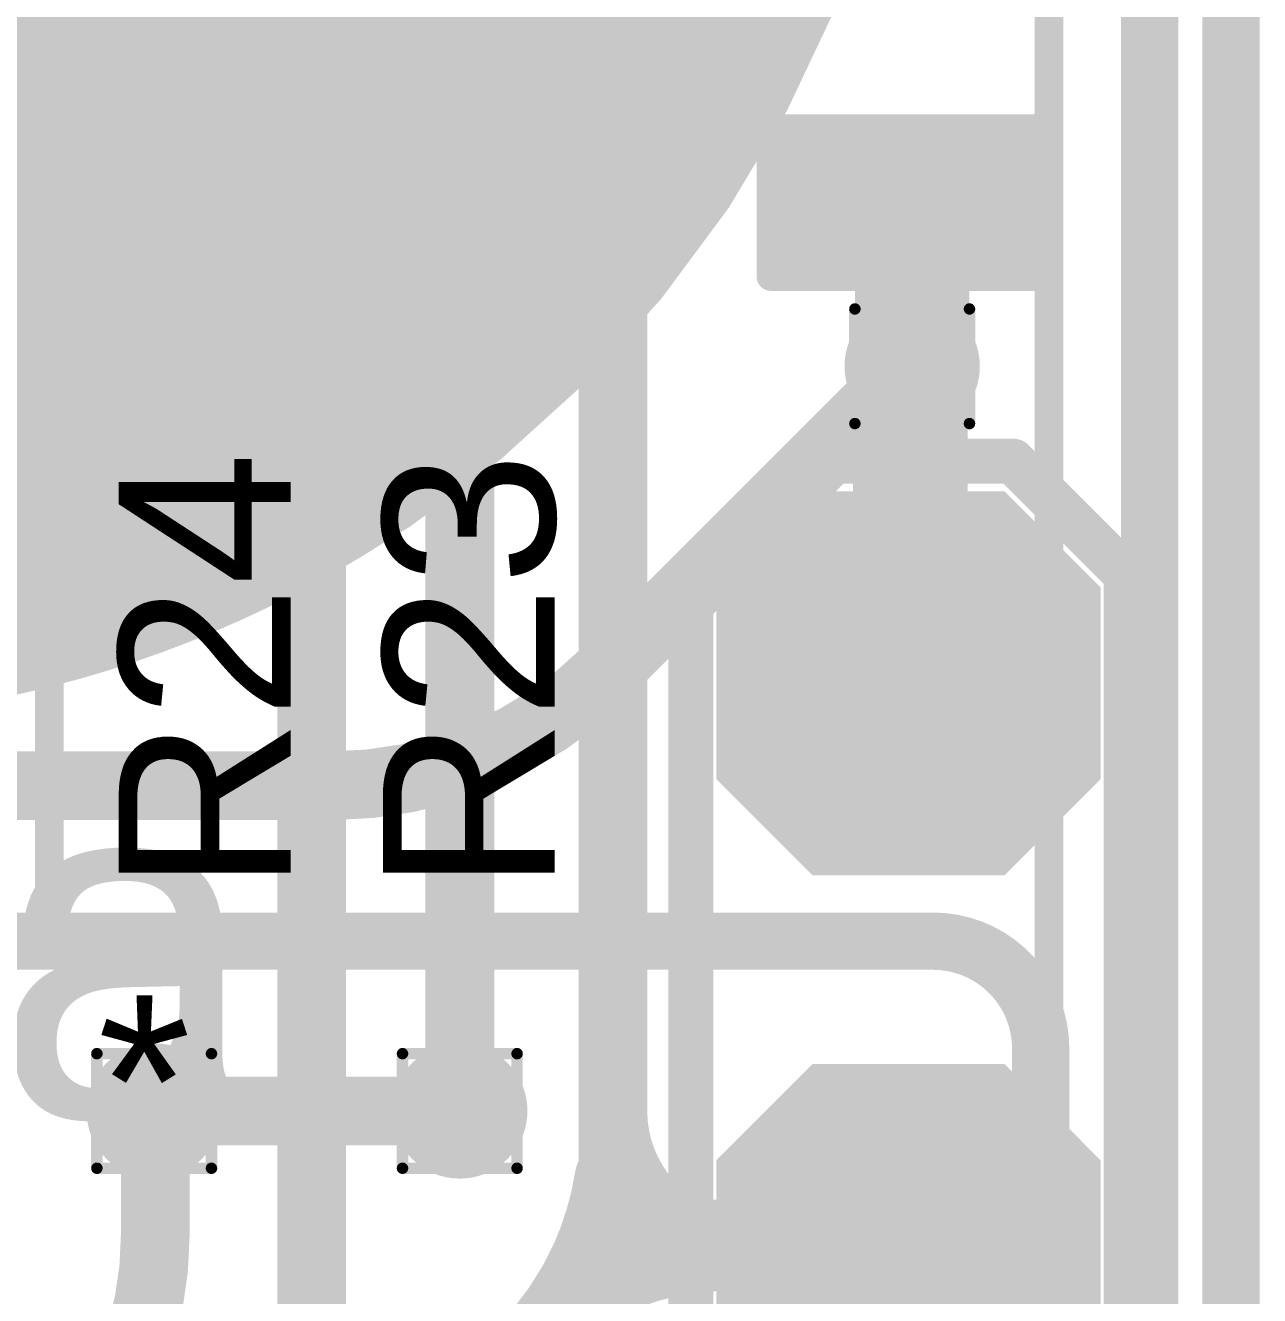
# Model space of a CAD drawing. Header units: inches. Extents: x -17 to 443, y -40 to 218.
# Drawn here: x 97.59 to 103.07, y 15.91 to 21.54 of the extents above; entities that cross this region are included whole.
import ezdxf

# ---------------------------------------------------------------- set-up
doc = ezdxf.new("R2010")
doc.units = ezdxf.units.IN
for name, color, linetype in [('Board Outline', 216, 'Continuous'), ('Bottom Layer', 5, 'Continuous'), ('Bottom Overlay', 54, 'Continuous'), ('Bottom Paste', 16, 'Continuous'), ('Bottom Solder', 6, 'Continuous'), ('Drill Drawing', 1, 'Continuous'), ('Fabrication', 76, 'Continuous'), ('Top Layer', 1, 'Continuous'), ('Top Overlay', 2, 'Continuous'), ('Top Paste', 8, 'Continuous'), ('Top Solder', 216, 'Continuous'), ('Via Holes', 16, 'Continuous')]:
    doc.layers.add(name, color=color, linetype=linetype)
doc.styles.add('Arial', font='', dxfattribs={"height": 0.2})
doc.styles.add('Arial Black_Bold', font='', dxfattribs={"height": 0.2})
doc.styles.get('Arial').set_extended_font_data('Arial')
doc.styles.get('Arial Black_Bold').set_extended_font_data('Arial Black', bold=True)

# ---------------------------------------------------------------- blocks, each defined once
blk = doc.blocks.new('LED_0603_199')
at = {"layer": 'Top Layer'}
for points in [[(-1, 0.5), (-0.5, 0.5), (-0.5, -0.5), (-1, -0.5)], [(0.5, 0.5), (1, 0.5), (1, -0.5), (0.5, -0.5)]]:
    blk.add_hatch(color=1, dxfattribs=at).paths.add_polyline_path(points)
at = {"layer": 'Top Overlay'}
blk.add_hatch(color=2, dxfattribs=at).paths.add_polyline_path([(1.1176, -0.6604), (1.7526, -0.6604), (1.7526, 0.6604), (1.1176, 0.6604)])
at = {"layer": 'Top Paste'}
for points in [[(-1, 0.5), (-0.5, 0.5), (-0.5, -0.5), (-1, -0.5)], [(0.5, 0.5), (1, 0.5), (1, -0.5), (0.5, -0.5)]]:
    blk.add_hatch(color=8, dxfattribs=at).paths.add_polyline_path(points)
at = {"layer": 'Top Solder'}
for points in [[(-1.1016, 0.6016), (-0.3984, 0.6016), (-0.3984, -0.6016), (-1.1016, -0.6016)], [(0.3984, 0.6016), (1.1016, 0.6016), (1.1016, -0.6016), (0.3984, -0.6016)]]:
    blk.add_hatch(color=216, dxfattribs=at).paths.add_polyline_path(points)
at = {"layer": 'Top Overlay'}
for points in [[(-1.1176, 0.6096, 0.127, 0.127, 0), (-1.1176, -0.6096, 0.127, 0.127, 0)], [(-1.1176, 0.6096, 0.127, 0.127, 0), (-0.4318, 0.6096, 0.127, 0.127, 0)], [(0.4318, 0.6096, 0.127, 0.127, 0), (1.1176, 0.6096, 0.127, 0.127, 0)], [(1.1176, 0.6096, 0.127, 0.127, 0), (1.1176, -0.6096, 0.127, 0.127, 0)], [(-1.1176, -0.6096, 0.127, 0.127, 0), (-0.4318, -0.6096, 0.127, 0.127, 0)], [(0.4318, -0.6096, 0.127, 0.127, 0), (1.1176, -0.6096, 0.127, 0.127, 0)]]:
    blk.add_lwpolyline(points, format="xyseb", dxfattribs=at)
for points in [[(-1.1494, 0.6096, 0.0635, 0.0635, 1), (-1.0858, 0.6096, 0.0635, 0.0635, 1)], [(-1.1494, 0.6096, 0.0635, 0.0635, 1), (-1.0858, 0.6096, 0.0635, 0.0635, 1)], [(-0.4636, 0.6096, 0.0635, 0.0635, 1), (-0.4001, 0.6096, 0.0635, 0.0635, 1)], [(0.4001, 0.6096, 0.0635, 0.0635, 1), (0.4636, 0.6096, 0.0635, 0.0635, 1)], [(1.0859, 0.6096, 0.0635, 0.0635, 1), (1.1494, 0.6096, 0.0635, 0.0635, 1)], [(1.0859, 0.6096, 0.0635, 0.0635, 1), (1.1494, 0.6096, 0.0635, 0.0635, 1)], [(-1.1494, -0.6096, 0.0635, 0.0635, 1), (-1.0858, -0.6096, 0.0635, 0.0635, 1)], [(-1.1494, -0.6096, 0.0635, 0.0635, 1), (-1.0858, -0.6096, 0.0635, 0.0635, 1)], [(-0.4636, -0.6096, 0.0635, 0.0635, 1), (-0.4001, -0.6096, 0.0635, 0.0635, 1)], [(0.4001, -0.6096, 0.0635, 0.0635, 1), (0.4636, -0.6096, 0.0635, 0.0635, 1)], [(1.0859, -0.6096, 0.0635, 0.0635, 1), (1.1494, -0.6096, 0.0635, 0.0635, 1)], [(1.0859, -0.6096, 0.0635, 0.0635, 1), (1.1494, -0.6096, 0.0635, 0.0635, 1)]]:
    blk.add_lwpolyline(points, format="xyseb", close=True, dxfattribs=at)
blk = doc.blocks.new('EMG_ELECTRODE_4_____B_211')
at = {"layer": 'Bottom Layer'}
h = blk.add_hatch(color=5, dxfattribs=at)
edge = h.paths.add_edge_path()
edge.add_arc((-0.0001, 19.9744), 5, 0, 360)
at = {"layer": 'Bottom Paste'}
h = blk.add_hatch(color=16, dxfattribs=at)
edge = h.paths.add_edge_path()
edge.add_arc((-0.0001, 19.9744), 5, 0, 360)
at = {"layer": 'Bottom Solder'}
h = blk.add_hatch(color=6, dxfattribs=at)
edge = h.paths.add_edge_path()
edge.add_arc((-0.0001, 19.9744), 5.1016, 0, 360)
at = {"layer": 'Bottom Overlay'}
blk.add_lwpolyline([(5.6832, -21.0042, 0.127, 0.127, 0), (5.6832, 20.9529, 0.127, 0.127, 0)], format="xyseb", dxfattribs=at)
blk = doc.blocks.new('4_P___SMD_W____CON__212')
at = {"layer": 'Top Layer'}
for points in [[(0.375, 0.75), (-0.375, 0.75), (-0.75, 0.375), (-0.75, -0.375), (-0.375, -0.75), (0.375, -0.75), (0.75, -0.375), (0.75, 0.375)], [(2.915, 0.75), (2.165, 0.75), (1.79, 0.375), (1.79, -0.375), (2.165, -0.75), (2.915, -0.75), (3.29, -0.375), (3.29, 0.375)]]:
    blk.add_hatch(color=1, dxfattribs=at).paths.add_polyline_path(points)
at = {"layer": 'Top Paste'}
for points in [[(0.375, 0.75), (-0.375, 0.75), (-0.75, 0.375), (-0.75, -0.375), (-0.375, -0.75), (0.375, -0.75), (0.75, -0.375), (0.75, 0.375)], [(2.915, 0.75), (2.165, 0.75), (1.79, 0.375), (1.79, -0.375), (2.165, -0.75), (2.915, -0.75), (3.29, -0.375), (3.29, 0.375)]]:
    blk.add_hatch(color=8, dxfattribs=at).paths.add_polyline_path(points)
at = {"layer": 'Top Solder'}
for points in [[(0.4258, 0.8516), (-0.4258, 0.8516), (-0.8516, 0.4258), (-0.8516, -0.4258), (-0.4258, -0.8516), (0.4258, -0.8516), (0.8516, -0.4258), (0.8516, 0.4258)], [(2.9658, 0.8516), (2.1142, 0.8516), (1.6884, 0.4258), (1.6884, -0.4258), (2.1142, -0.8516), (2.9658, -0.8516), (3.3916, -0.4258), (3.3916, 0.4258)]]:
    blk.add_hatch(color=216, dxfattribs=at).paths.add_polyline_path(points)
at = {"layer": 'Top Overlay'}
for points in [[(-0.9846, 0.4632, 0.2, 0.2, 0), (-0.4826, 0.9652, 0.2, 0.2, 0)], [(-0.3797, 0.9652, 0.2, 0.2, 0), (-0.4826, 0.9652, 0.2, 0.2, 0)], [(-0.3797, 0.9652, 0.2, 0.2, 0), (8.102, 0.9652, 0.2, 0.2, 0)], [(-0.9846, -0.4716, 0.2, 0.2, 0), (-0.9846, 0.4632, 0.2, 0.2, 0)], [(-0.491, -0.9652, 0.2, 0.2, 0), (-0.9846, -0.4716, 0.2, 0.2, 0)], [(8.1165, -0.9652, 0.2, 0.2, 0), (-0.491, -0.9652, 0.2, 0.2, 0)]]:
    blk.add_lwpolyline(points, format="xyseb", dxfattribs=at)
for points in [[(-0.5326, 0.9652, 0.1, 0.1, 1), (-0.4326, 0.9652, 0.1, 0.1, 1)], [(-0.5326, 0.9652, 0.1, 0.1, 1), (-0.4326, 0.9652, 0.1, 0.1, 1)], [(-0.4297, 0.9652, 0.1, 0.1, 1), (-0.3297, 0.9652, 0.1, 0.1, 1)], [(-0.4297, 0.9652, 0.1, 0.1, 1), (-0.3297, 0.9652, 0.1, 0.1, 1)], [(-1.0346, 0.4632, 0.1, 0.1, 1), (-0.9346, 0.4632, 0.1, 0.1, 1)], [(-1.0346, 0.4632, 0.1, 0.1, 1), (-0.9346, 0.4632, 0.1, 0.1, 1)], [(-1.0346, -0.4716, 0.1, 0.1, 1), (-0.9346, -0.4716, 0.1, 0.1, 1)], [(-1.0346, -0.4716, 0.1, 0.1, 1), (-0.9346, -0.4716, 0.1, 0.1, 1)], [(-0.541, -0.9652, 0.1, 0.1, 1), (-0.441, -0.9652, 0.1, 0.1, 1)], [(-0.541, -0.9652, 0.1, 0.1, 1), (-0.441, -0.9652, 0.1, 0.1, 1)]]:
    blk.add_lwpolyline(points, format="xyseb", close=True, dxfattribs=at)

msp = doc.modelspace()

# ---------------------------------------------------------------- hatches: boundary and pattern name
at = {"layer": 'Bottom Layer'}
h = msp.add_hatch(color=5, dxfattribs=at)
edge = h.paths.add_edge_path()
edge.add_arc((101.5261, 20.0251), 0.3, 0, 360)
h = msp.add_hatch(color=5, dxfattribs=at)
edge = h.paths.add_edge_path()
edge.add_arc((98.1654, 16.7237), 0.3, 0, 360)
h = msp.add_hatch(color=5, dxfattribs=at)
edge = h.paths.add_edge_path()
edge.add_arc((99.5204, 16.7237), 0.3, 0, 360)
at = {"layer": 'Top Layer'}
h = msp.add_hatch(color=1, dxfattribs=at)
edge = h.paths.add_edge_path()
edge.add_arc((101.5261, 20.0251), 0.3, 0, 360)
h = msp.add_hatch(color=1, dxfattribs=at)
edge = h.paths.add_edge_path()
edge.add_arc((98.1654, 16.7237), 0.3, 0, 360)
h = msp.add_hatch(color=1, dxfattribs=at)
edge = h.paths.add_edge_path()
edge.add_arc((99.5204, 16.7237), 0.3, 0, 360)
at = {"layer": 'Via Holes'}
h = msp.add_hatch(color=7, dxfattribs=at)
edge = h.paths.add_edge_path()
edge.add_arc((101.5261, 20.0251), 0.15, 0, 360)
h = msp.add_hatch(color=7, dxfattribs=at)
edge = h.paths.add_edge_path()
edge.add_arc((98.1654, 16.7237), 0.15, 0, 360)
h = msp.add_hatch(color=7, dxfattribs=at)
edge = h.paths.add_edge_path()
edge.add_arc((99.5204, 16.7237), 0.15, 0, 360)

# ---------------------------------------------------------------- linework, layer by layer
at = {"layer": 'Board Outline'}
msp.add_lwpolyline([(102.9394, 24.5041, 0.127, 0.127, 0), (102.9394, -17.3773, 0.127, 0.127, 0)], format="xyseb", dxfattribs=at)
at = {"layer": 'Bottom Layer'}
for points in [[(102.5787, 10.2695, 0.254, 0.254, 0), (102.5787, 23.137, 0.254, 0.254, 0)], [(100.1737, 18.6727, 0.3048, 0.3048, 0), (101.5261, 20.0251, 0.3048, 0.3048, 0)], [(100.1737, 18.6727, 0.3048, 0.3048, -0.198867), (98.9529, 18.1658, 0.3048, 0.3048, 0)], [(97.2042, 18.1658, 0.3048, 0.3048, 0), (97.839, 18.1658, 0.3048, 0.3048, 0)], [(97.839, 18.1658, 0.3048, 0.3048, 0), (98.9511, 18.1658, 0.3048, 0.3048, 0)], [(98.9511, 18.1658, 0.3048, 0.3048, 0), (98.9529, 18.1658, 0.3048, 0.3048, 0)], [(97.1133, 17.4765, 0.254, 0.254, 0), (101.619, 17.4765, 0.254, 0.254, 0)], [(101.619, 17.4765, 0.254, 0.254, -0.414214), (102.0961, 16.9993, 0.254, 0.254, 0)], [(102.0961, 11.6948, 0.254, 0.254, 0), (102.0961, 16.9993, 0.254, 0.254, 0)], [(98.1654, 16.7237, 0.3048, 0.3048, 0), (99.5204, 16.7237, 0.3048, 0.3048, 0)]]:
    msp.add_lwpolyline(points, format="xyseb", dxfattribs=at)
for points in [[(101.4499, 20.0251, 0.1524, 0.1524, 1), (101.6023, 20.0251, 0.1524, 0.1524, 1)], [(100.0975, 18.6727, 0.1524, 0.1524, 1), (100.2499, 18.6727, 0.1524, 0.1524, 1)], [(100.0975, 18.6727, 0.1524, 0.1524, 1), (100.2499, 18.6727, 0.1524, 0.1524, 1)], [(97.7628, 18.1658, 0.1524, 0.1524, 1), (97.9152, 18.1658, 0.1524, 0.1524, 1)], [(97.7628, 18.1658, 0.1524, 0.1524, 1), (97.9152, 18.1658, 0.1524, 0.1524, 1)], [(98.8749, 18.1658, 0.1524, 0.1524, 1), (99.0273, 18.1658, 0.1524, 0.1524, 1)], [(98.8749, 18.1658, 0.1524, 0.1524, 1), (99.0273, 18.1658, 0.1524, 0.1524, 1)], [(98.8767, 18.1658, 0.1524, 0.1524, 1), (99.0291, 18.1658, 0.1524, 0.1524, 1)], [(98.8767, 18.1658, 0.1524, 0.1524, 1), (99.0291, 18.1658, 0.1524, 0.1524, 1)], [(101.5555, 17.4765, 0.127, 0.127, 1), (101.6825, 17.4765, 0.127, 0.127, 1)], [(101.5555, 17.4765, 0.127, 0.127, 1), (101.6825, 17.4765, 0.127, 0.127, 1)], [(102.0326, 16.9993, 0.127, 0.127, 1), (102.1596, 16.9993, 0.127, 0.127, 1)], [(102.0326, 16.9993, 0.127, 0.127, 1), (102.1596, 16.9993, 0.127, 0.127, 1)], [(98.0892, 16.7237, 0.1524, 0.1524, 1), (98.2416, 16.7237, 0.1524, 0.1524, 1)], [(99.4442, 16.7237, 0.1524, 0.1524, 1), (99.5966, 16.7237, 0.1524, 0.1524, 1)]]:
    msp.add_lwpolyline(points, format="xyseb", close=True, dxfattribs=at)
at = {"layer": 'Drill Drawing'}
for points in [[(101.2721, 20.2791, 0.0508, 0.0508, 0), (101.7801, 20.2791, 0.0508, 0.0508, 0)], [(101.2721, 19.7711, 0.0508, 0.0508, 0), (101.2721, 20.2791, 0.0508, 0.0508, 0)], [(101.7801, 19.7711, 0.0508, 0.0508, 0), (101.7801, 20.2791, 0.0508, 0.0508, 0)], [(101.2721, 19.7711, 0.0508, 0.0508, 0), (101.7801, 19.7711, 0.0508, 0.0508, 0)], [(97.9114, 16.9777, 0.0508, 0.0508, 0), (98.4194, 16.9777, 0.0508, 0.0508, 0)], [(97.9114, 16.4697, 0.0508, 0.0508, 0), (97.9114, 16.9777, 0.0508, 0.0508, 0)], [(98.4194, 16.4697, 0.0508, 0.0508, 0), (98.4194, 16.9777, 0.0508, 0.0508, 0)], [(99.2664, 16.9777, 0.0508, 0.0508, 0), (99.7744, 16.9777, 0.0508, 0.0508, 0)], [(99.2664, 16.4697, 0.0508, 0.0508, 0), (99.2664, 16.9777, 0.0508, 0.0508, 0)], [(99.7744, 16.4697, 0.0508, 0.0508, 0), (99.7744, 16.9777, 0.0508, 0.0508, 0)], [(97.9114, 16.4697, 0.0508, 0.0508, 0), (98.4194, 16.4697, 0.0508, 0.0508, 0)], [(99.2664, 16.4697, 0.0508, 0.0508, 0), (99.7744, 16.4697, 0.0508, 0.0508, 0)]]:
    msp.add_lwpolyline(points, format="xyseb", dxfattribs=at)
for points in [[(101.2594, 20.2791, 0.0254, 0.0254, 1), (101.2848, 20.2791, 0.0254, 0.0254, 1)], [(101.2594, 20.2791, 0.0254, 0.0254, 1), (101.2848, 20.2791, 0.0254, 0.0254, 1)], [(101.7674, 20.2791, 0.0254, 0.0254, 1), (101.7928, 20.2791, 0.0254, 0.0254, 1)], [(101.7674, 20.2791, 0.0254, 0.0254, 1), (101.7928, 20.2791, 0.0254, 0.0254, 1)], [(101.2594, 19.7711, 0.0254, 0.0254, 1), (101.2848, 19.7711, 0.0254, 0.0254, 1)], [(101.2594, 19.7711, 0.0254, 0.0254, 1), (101.2848, 19.7711, 0.0254, 0.0254, 1)], [(101.7674, 19.7711, 0.0254, 0.0254, 1), (101.7928, 19.7711, 0.0254, 0.0254, 1)], [(101.7674, 19.7711, 0.0254, 0.0254, 1), (101.7928, 19.7711, 0.0254, 0.0254, 1)], [(97.8987, 16.9777, 0.0254, 0.0254, 1), (97.9241, 16.9777, 0.0254, 0.0254, 1)], [(97.8987, 16.9777, 0.0254, 0.0254, 1), (97.9241, 16.9777, 0.0254, 0.0254, 1)], [(98.4067, 16.9777, 0.0254, 0.0254, 1), (98.4321, 16.9777, 0.0254, 0.0254, 1)], [(98.4067, 16.9777, 0.0254, 0.0254, 1), (98.4321, 16.9777, 0.0254, 0.0254, 1)], [(99.2537, 16.9777, 0.0254, 0.0254, 1), (99.2791, 16.9777, 0.0254, 0.0254, 1)], [(99.2537, 16.9777, 0.0254, 0.0254, 1), (99.2791, 16.9777, 0.0254, 0.0254, 1)], [(99.7617, 16.9777, 0.0254, 0.0254, 1), (99.7871, 16.9777, 0.0254, 0.0254, 1)], [(99.7617, 16.9777, 0.0254, 0.0254, 1), (99.7871, 16.9777, 0.0254, 0.0254, 1)], [(97.8987, 16.4697, 0.0254, 0.0254, 1), (97.9241, 16.4697, 0.0254, 0.0254, 1)], [(97.8987, 16.4697, 0.0254, 0.0254, 1), (97.9241, 16.4697, 0.0254, 0.0254, 1)], [(98.4067, 16.4697, 0.0254, 0.0254, 1), (98.4321, 16.4697, 0.0254, 0.0254, 1)], [(98.4067, 16.4697, 0.0254, 0.0254, 1), (98.4321, 16.4697, 0.0254, 0.0254, 1)], [(99.2537, 16.4697, 0.0254, 0.0254, 1), (99.2791, 16.4697, 0.0254, 0.0254, 1)], [(99.2537, 16.4697, 0.0254, 0.0254, 1), (99.2791, 16.4697, 0.0254, 0.0254, 1)], [(99.7617, 16.4697, 0.0254, 0.0254, 1), (99.7871, 16.4697, 0.0254, 0.0254, 1)], [(99.7617, 16.4697, 0.0254, 0.0254, 1), (99.7871, 16.4697, 0.0254, 0.0254, 1)]]:
    msp.add_lwpolyline(points, format="xyseb", close=True, dxfattribs=at)
at = {"layer": 'Fabrication'}
msp.add_lwpolyline([(101.45, 23.5762, 0.254, 0.254, 1), (91.45, 23.5762, 0.254, 0.254, 1)], format="xyseb", close=True, dxfattribs=at)
msp.add_lwpolyline([(102.9394, 24.5041, 0.254, 0.254, 0), (102.9394, -17.3773, 0.254, 0.254, 0)], format="xyseb", dxfattribs=at)
at = {"layer": 'Top Layer'}
for points in [[(100.1991, 16.7237, 0.3048, 0.3048, 0), (100.1991, 22.5442, 0.3048, 0.3048, 0)], [(99.5204, 21.2865, 0.3048, 0.3048, 0), (99.5204, 22.1907, 0.3048, 0.3048, 0)], [(98.8639, 10.747, 0.3048, 0.3048, 0), (98.8639, 21.9622, 0.3048, 0.3048, 0)], [(99.5204, 21.2865, 0.3048, 0.3048, 0), (99.5204, 16.7237, 0.3048, 0.3048, 0)], [(101.5261, 20.0251, 0.508, 0.508, 0), (101.5261, 20.7739, 0.508, 0.508, 0)], [(101.5096, 20.7905, 0.3048, 0.3048, 0), (101.5261, 20.7739, 0.3048, 0.3048, 0)], [(101.5178, 18.628, 0.508, 0.508, 0), (101.5178, 20.0168, 0.508, 0.508, 0)], [(101.5178, 20.0168, 0.3048, 0.3048, 0), (101.5261, 20.0251, 0.3048, 0.3048, 0)], [(101.5095, 18.6197, 0.3048, 0.3048, 0), (101.5178, 18.628, 0.3048, 0.3048, 0)], [(98.1703, 16.175, 0.3048, 0.3048, 0), (98.1703, 16.7188, 0.3048, 0.3048, 0)], [(100.1991, 16.1995, 0.3048, 0.3048, 0), (100.1991, 16.7237, 0.3048, 0.3048, 0)], [(100.4333, 16.2412, 0.3048, 0.3048, -0.229832), (100.1991, 16.7237, 0.3048, 0.3048, 0)], [(100.183, 16.4332, 0.3048, 0.3048, -0.052414), (100.1088, 16.1514, 0.3048, 0.3048, 0)], [(101.0366, 16.0797, 0.3048, 0.3048, -0.198912), (100.183, 16.4332, 0.3048, 0.3048, 0)], [(100.5328, 16.1774, 0.3048, 0.3048, -0.048222), (100.4333, 16.2412, 0.3048, 0.3048, 0)], [(98.1703, 16.175, 0.3048, 0.3048, -0.119178), (97.9969, 15.4577, 0.3048, 0.3048, 0)], [(100.1088, 16.1514, 0.3048, 0.3048, -0.013916), (100.0794, 16.0797, 0.3048, 0.3048, 0)], [(100.4639, 16.1774, 0.3048, 0.3048, 0), (100.5328, 16.1774, 0.3048, 0.3048, 0)], [(100.5328, 16.1774, 0.3048, 0.3048, 0), (100.7941, 16.1774, 0.3048, 0.3048, 0)], [(100.7595, 16.1119, 0.3048, 0.3048, -0.096989), (100.5328, 16.1774, 0.3048, 0.3048, 0)], [(100.0794, 16.0797, 0.3048, 0.3048, -0.092142), (99.7912, 15.6597, 0.3048, 0.3048, 0)], [(99.8573, 15.7306, 0.3048, 0.3048, -0.197528), (100.7064, 16.0797, 0.3048, 0.3048, 0)], [(100.7064, 16.0797, 0.3048, 0.3048, 0), (101.0366, 16.0797, 0.3048, 0.3048, 0)], [(100.8133, 16.1095, 0.3048, 0.3048, -0.021922), (100.7595, 16.1119, 0.3048, 0.3048, 0)], [(101.0366, 16.0797, 0.3048, 0.3048, 0), (101.5095, 16.0797, 0.3048, 0.3048, 0)]]:
    msp.add_lwpolyline(points, format="xyseb", dxfattribs=at)
for points in [[(99.4442, 21.2865, 0.1524, 0.1524, 1), (99.5966, 21.2865, 0.1524, 0.1524, 1)], [(99.4442, 21.2865, 0.1524, 0.1524, 1), (99.5966, 21.2865, 0.1524, 0.1524, 1)], [(101.3991, 20.7739, 0.254, 0.254, 1), (101.6531, 20.7739, 0.254, 0.254, 1)], [(101.4334, 20.7905, 0.1524, 0.1524, 1), (101.5858, 20.7905, 0.1524, 0.1524, 1)], [(101.4499, 20.7739, 0.1524, 0.1524, 1), (101.6023, 20.7739, 0.1524, 0.1524, 1)], [(101.3991, 20.0251, 0.254, 0.254, 1), (101.6531, 20.0251, 0.254, 0.254, 1)], [(101.3908, 20.0168, 0.254, 0.254, 1), (101.6448, 20.0168, 0.254, 0.254, 1)], [(101.4416, 20.0168, 0.1524, 0.1524, 1), (101.594, 20.0168, 0.1524, 0.1524, 1)], [(101.4499, 20.0251, 0.1524, 0.1524, 1), (101.6023, 20.0251, 0.1524, 0.1524, 1)], [(101.3908, 18.628, 0.254, 0.254, 1), (101.6448, 18.628, 0.254, 0.254, 1)], [(101.4333, 18.6197, 0.1524, 0.1524, 1), (101.5857, 18.6197, 0.1524, 0.1524, 1)], [(101.4416, 18.628, 0.1524, 0.1524, 1), (101.594, 18.628, 0.1524, 0.1524, 1)], [(98.0941, 16.7188, 0.1524, 0.1524, 1), (98.2465, 16.7188, 0.1524, 0.1524, 1)], [(99.4442, 16.7237, 0.1524, 0.1524, 1), (99.5966, 16.7237, 0.1524, 0.1524, 1)], [(100.1229, 16.7237, 0.1524, 0.1524, 1), (100.2753, 16.7237, 0.1524, 0.1524, 1)], [(100.1229, 16.7237, 0.1524, 0.1524, 1), (100.2753, 16.7237, 0.1524, 0.1524, 1)], [(100.1229, 16.7237, 0.1524, 0.1524, 1), (100.2753, 16.7237, 0.1524, 0.1524, 1)], [(100.1068, 16.4332, 0.1524, 0.1524, 1), (100.2592, 16.4332, 0.1524, 0.1524, 1)], [(100.1068, 16.4332, 0.1524, 0.1524, 1), (100.2592, 16.4332, 0.1524, 0.1524, 1)], [(100.3571, 16.2412, 0.1524, 0.1524, 1), (100.5095, 16.2412, 0.1524, 0.1524, 1)], [(100.3571, 16.2412, 0.1524, 0.1524, 1), (100.5095, 16.2412, 0.1524, 0.1524, 1)], [(100.1229, 16.1995, 0.1524, 0.1524, 1), (100.2753, 16.1995, 0.1524, 0.1524, 1)], [(98.0941, 16.175, 0.1524, 0.1524, 1), (98.2465, 16.175, 0.1524, 0.1524, 1)], [(98.0941, 16.175, 0.1524, 0.1524, 1), (98.2465, 16.175, 0.1524, 0.1524, 1)], [(100.0326, 16.1514, 0.1524, 0.1524, 1), (100.185, 16.1514, 0.1524, 0.1524, 1)], [(100.0326, 16.1514, 0.1524, 0.1524, 1), (100.185, 16.1514, 0.1524, 0.1524, 1)], [(100.3877, 16.1774, 0.1524, 0.1524, 1), (100.5401, 16.1774, 0.1524, 0.1524, 1)], [(100.4566, 16.1774, 0.1524, 0.1524, 1), (100.609, 16.1774, 0.1524, 0.1524, 1)], [(100.4566, 16.1774, 0.1524, 0.1524, 1), (100.609, 16.1774, 0.1524, 0.1524, 1)], [(100.4566, 16.1774, 0.1524, 0.1524, 1), (100.609, 16.1774, 0.1524, 0.1524, 1)], [(100.4566, 16.1774, 0.1524, 0.1524, 1), (100.609, 16.1774, 0.1524, 0.1524, 1)], [(100.7179, 16.1774, 0.1524, 0.1524, 1), (100.8703, 16.1774, 0.1524, 0.1524, 1)], [(100.0032, 16.0797, 0.1524, 0.1524, 1), (100.1556, 16.0797, 0.1524, 0.1524, 1)], [(100.0032, 16.0797, 0.1524, 0.1524, 1), (100.1556, 16.0797, 0.1524, 0.1524, 1)], [(100.6302, 16.0797, 0.1524, 0.1524, 1), (100.7826, 16.0797, 0.1524, 0.1524, 1)], [(100.6302, 16.0797, 0.1524, 0.1524, 1), (100.7826, 16.0797, 0.1524, 0.1524, 1)], [(100.6833, 16.1119, 0.1524, 0.1524, 1), (100.8357, 16.1119, 0.1524, 0.1524, 1)], [(100.6833, 16.1119, 0.1524, 0.1524, 1), (100.8357, 16.1119, 0.1524, 0.1524, 1)], [(100.7371, 16.1095, 0.1524, 0.1524, 1), (100.8895, 16.1095, 0.1524, 0.1524, 1)], [(100.9604, 16.0797, 0.1524, 0.1524, 1), (101.1128, 16.0797, 0.1524, 0.1524, 1)], [(100.9604, 16.0797, 0.1524, 0.1524, 1), (101.1128, 16.0797, 0.1524, 0.1524, 1)], [(100.9604, 16.0797, 0.1524, 0.1524, 1), (101.1128, 16.0797, 0.1524, 0.1524, 1)], [(101.4333, 16.0797, 0.1524, 0.1524, 1), (101.5857, 16.0797, 0.1524, 0.1524, 1)]]:
    msp.add_lwpolyline(points, format="xyseb", close=True, dxfattribs=at)
at = {"layer": 'Top Overlay'}
for points in [[(97.7005, 17.4273, 0.127, 0.127, 0), (97.7005, 19.7879, 0.127, 0.127, 0)], [(100.2209, 17.4273, 0.127, 0.127, 0), (100.2209, 19.7879, 0.127, 0.127, 0)], [(97.7005, 17.4273, 0.127, 0.127, 0), (100.2209, 17.4273, 0.127, 0.127, 0)]]:
    msp.add_lwpolyline(points, format="xyseb", dxfattribs=at)
for points in [[(97.6688, 19.7879, 0.0635, 0.0635, 1), (97.7323, 19.7879, 0.0635, 0.0635, 1)], [(100.1891, 19.7879, 0.0635, 0.0635, 1), (100.2526, 19.7879, 0.0635, 0.0635, 1)], [(97.6688, 17.4273, 0.0635, 0.0635, 1), (97.7323, 17.4273, 0.0635, 0.0635, 1)], [(97.6688, 17.4273, 0.0635, 0.0635, 1), (97.7323, 17.4273, 0.0635, 0.0635, 1)], [(100.1891, 17.4273, 0.0635, 0.0635, 1), (100.2526, 17.4273, 0.0635, 0.0635, 1)], [(100.1891, 17.4273, 0.0635, 0.0635, 1), (100.2526, 17.4273, 0.0635, 0.0635, 1)]]:
    msp.add_lwpolyline(points, format="xyseb", close=True, dxfattribs=at)

# ---------------------------------------------------------------- block references
msp.add_blockref('EMG_ELECTRODE_4_____B_211', (96.45, 3.5762))
for name, p, rotation in [('LED_0603_199', (101.5096, 21.5405), 90), ('4_P___SMD_W____CON__212', (101.5095, 18.6197), 270)]:
    msp.add_blockref(name, p, dxfattribs=dict(rotation=rotation))

# ---------------------------------------------------------------- texts
at = {"layer": 'Fabrication', "style": 'Arial'}
msp.add_text('Material', height=1.524, rotation=360, dxfattribs=at).set_placement((91.5352, 16.6996))
at = {"layer": 'Top Overlay'}
for s, height, style, p in [('LED5', 1.27, 'Arial Black_Bold', (100.379, 20.5471)), ('R24', 0.762, 'Arial', (98.7701, 17.6933)), ('R23', 0.762, 'Arial', (99.9414, 17.6933))]:
    msp.add_text(s, height=height, rotation=90, dxfattribs=dict(at, style=style)).set_placement(p)
at = {"layer": 'Top Overlay', "style": 'Arial'}
msp.add_text('*', height=0.762, dxfattribs=at).set_placement((97.9141, 16.4738))

doc.saveas('drawing.dxf')
